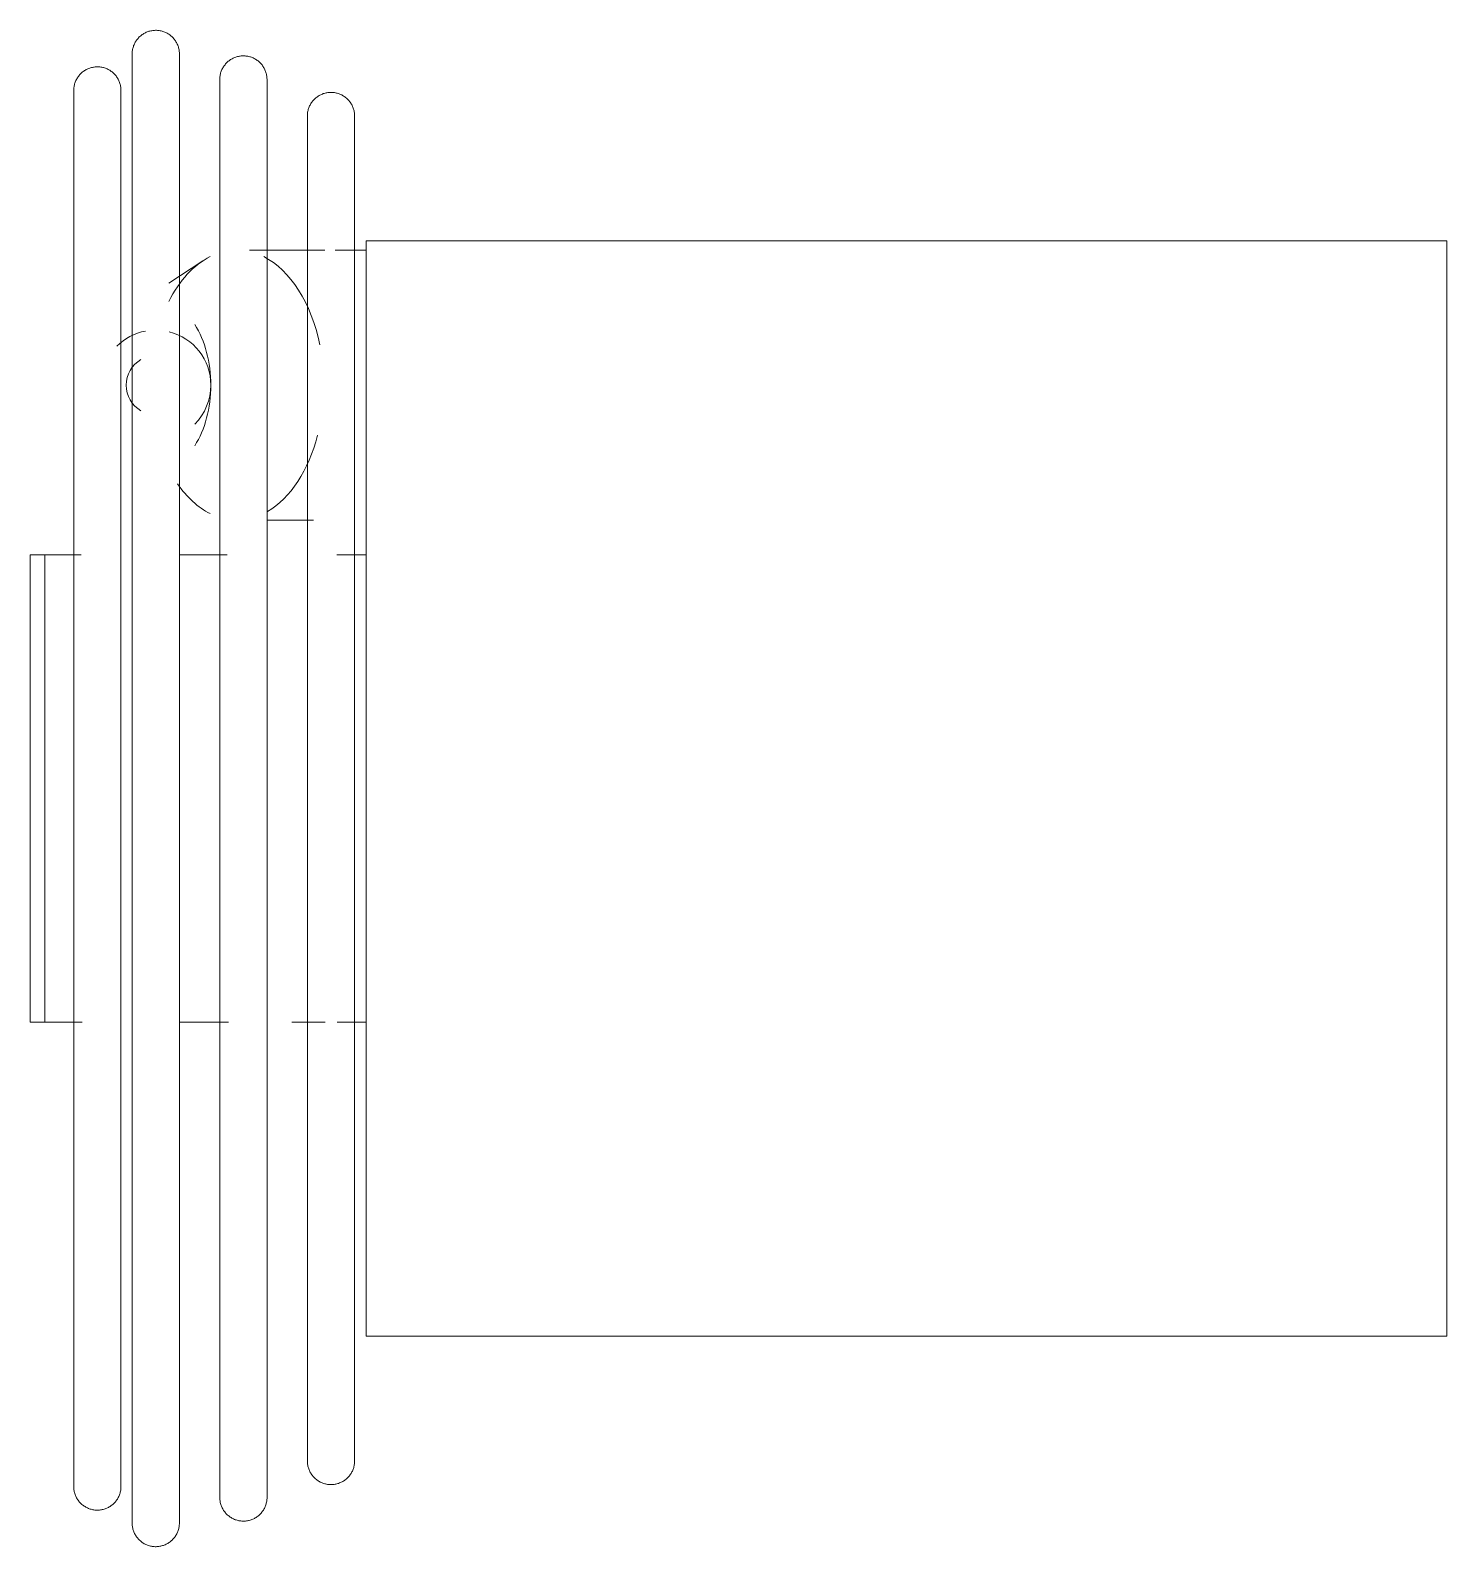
# Model space of a CAD drawing. Header units: millimetres. Extents: x -677815 to 476396, y -125373 to 39000.
# Drawn here: x 150972.8 to 151280.8, y 5023 to 5352.7 of the extents above; entities that cross this region are included whole.
import ezdxf

# ---------------------------------------------------------------- set-up
doc = ezdxf.new("R2010")
doc.units = ezdxf.units.MM
doc.layers.add('AM_BOR', color=4, linetype='Continuous', lineweight=25)
doc.layers.add('Xref building Toll$0$E-ELEC-EQPM', color=71, linetype='Continuous', lineweight=9)

# ---------------------------------------------------------------- blocks, each defined once
blk = doc.blocks.new('Xref building Toll$0$CST_ Charging Station - Forklift - Standard-V280-MASTER GROUND FLOOR')
at = {"layer": 'Xref building Toll$0$E-ELEC-EQPM'}
for p, q in [((-84.01, -48.65), (-84.01, -45.47)), ((17.59, -45.47), (-84.01, -45.47)), ((17.59, -45.47), (17.59, -48.65)), ((-84.01, -56.76), (-84.01, -48.65)), ((17.59, -48.65), (-84.01, -48.65)), ((17.59, -48.65), (17.59, -56.52)), ((81.5, -83), (76.62, -75.61)), ((-84.01, -88.54), (-84.01, -77.89)), ((17.59, -77.89), (17.59, -88.29)), ((63.71, -86.66), (68.43, -86.66)), ((83.84, -109.49), (83.84, -93.15)), ((25.11, -96.94), (25.11, -107.03)), ((-84.01, -109.59), (-84.01, -102.36)), ((83.84, -118.5), (83.84, -111.76)), ((-84.01, -118.5), (-84.01, -112.17)), ((17.59, -112.1), (17.59, -118.5)), ((-152.27, -118.5), (85.86, -118.5)), ((-152.27, -353.45), (-152.27, -118.5)), ((25.17, -115.99), (19.77, -115.99)), ((85.86, -118.5), (85.86, -353.45)), ((85.86, -353.45), (-152.27, -353.45))]:
    blk.add_line(p, q, dxfattribs=at)
at = {"layer": 'Xref building Toll$0$E-ELEC-EQPM', "flags": 128}
for points in [[(-184.95, -65.19), (-185.16, -65.19), (-185.36, -65.17), (-185.57, -65.15), (-185.77, -65.12), (-185.97, -65.09), (-186.17, -65.04), (-186.37, -64.99), (-186.57, -64.93), (-186.76, -64.86), (-186.95, -64.78), (-187.14, -64.7), (-187.33, -64.61), (-187.51, -64.51), (-187.68, -64.41), (-187.85, -64.29), (-188.02, -64.17), (-188.18, -64.05), (-188.34, -63.91), (-188.49, -63.78), (-188.64, -63.63), (-188.78, -63.48), (-188.91, -63.33), (-189.04, -63.16), (-189.16, -63), (-189.28, -62.83), (-189.38, -62.65), (-189.48, -62.47), (-189.58, -62.29), (-189.66, -62.1), (-189.74, -61.91), (-189.81, -61.72), (-189.87, -61.53), (-189.93, -61.33), (-189.98, -61.13), (-190.02, -60.93), (-190.05, -60.72), (-190.07, -60.52), (-190.08, -60.31), (-190.09, -60.11), (-190.09, -59.9), (-190.08, -59.7), (-190.06, -59.49), (-190.03, -59.29), (-190, -59.09), (-189.96, -58.89), (-189.91, -58.69), (-189.85, -58.49), (-189.78, -58.29), (-189.71, -58.1), (-189.62, -57.91), (-189.54, -57.73), (-189.44, -57.55), (-189.33, -57.37), (-189.22, -57.2), (-189.11, -57.03), (-188.98, -56.87), (-188.85, -56.71), (-188.71, -56.55), (-188.57, -56.41), (-188.42, -56.26), (-188.27, -56.13), (-188.11, -56), (-187.94, -55.88), (-187.78, -55.76), (-187.6, -55.65), (-187.42, -55.55), (-187.24, -55.45), (-187.06, -55.36), (-186.87, -55.28), (-186.67, -55.21), (-186.48, -55.15), (-186.28, -55.09), (-186.08, -55.04), (-185.88, -55), (-185.68, -54.97), (-185.47, -54.94), (-185.27, -54.92), (-185.06, -54.92), (-184.95, -54.91)], [(-184.95, -54.91), (-184.83, -54.91), (-184.47, -54.91), (-183.86, -54.91), (-183.01, -54.91), (-181.93, -54.91), (-180.6, -54.91), (-179.04, -54.91), (-177.25, -54.91), (-175.23, -54.91), (-172.97, -54.91), (-170.5, -54.91), (-167.8, -54.91), (-164.89, -54.91), (-161.77, -54.91), (-158.45, -54.91), (-154.92, -54.91), (-151.2, -54.91), (-147.29, -54.91), (-143.2, -54.91), (-138.93, -54.91), (-134.49, -54.91), (-129.89, -54.91), (-125.14, -54.91), (-120.24, -54.91), (-115.19, -54.91), (-110.02, -54.91), (-104.73, -54.91), (-99.32, -54.91), (-93.8, -54.91), (-88.19, -54.91), (-82.49, -54.91)], [(-33.21, -54.91), (-39.27, -54.91), (-45.33, -54.91), (-51.37, -54.91), (-57.38, -54.91), (-63.35, -54.91), (-69.28, -54.91), (-75.14, -54.91), (-80.94, -54.91), (-86.66, -54.91), (-92.3, -54.91), (-97.84, -54.91), (-103.28, -54.91), (-108.61, -54.91), (-113.81, -54.91), (-118.89, -54.91), (-123.83, -54.91), (-128.62, -54.91), (-133.27, -54.91), (-137.75, -54.91), (-142.06, -54.91), (-146.2, -54.91), (-150.16, -54.91), (-153.94, -54.91), (-157.52, -54.91), (-160.9, -54.91), (-164.07, -54.91), (-167.04, -54.91), (-169.79, -54.91), (-172.33, -54.91), (-174.64, -54.91), (-176.73, -54.91), (-178.58, -54.91), (-180.21, -54.91), (-181.59, -54.91), (-182.74, -54.91), (-183.66, -54.91), (-184.33, -54.91), (-184.76, -54.91), (-184.94, -54.91)], [(118.54, -54.91), (118.42, -54.91), (118.06, -54.91), (117.45, -54.91), (116.6, -54.91), (115.52, -54.91), (114.19, -54.91), (112.63, -54.91), (110.84, -54.91), (108.82, -54.91), (106.56, -54.91), (104.09, -54.91), (101.39, -54.91), (98.48, -54.91), (95.36, -54.91), (92.04, -54.91), (88.51, -54.91), (84.79, -54.91), (80.88, -54.91), (76.79, -54.91), (72.52, -54.91), (68.08, -54.91), (63.48, -54.91), (58.73, -54.91), (53.83, -54.91), (48.78, -54.91), (43.61, -54.91), (38.32, -54.91), (32.91, -54.91), (27.39, -54.91), (21.78, -54.91), (16.08, -54.91), (10.3, -54.91), (4.45, -54.91), (-1.45, -54.91), (-7.41, -54.91), (-13.41, -54.91), (-19.45, -54.91), (-25.5, -54.91), (-31.57, -54.91), (-33.21, -54.91)], [(20.25, -54.91), (25.89, -54.91), (31.43, -54.91), (36.87, -54.91), (42.2, -54.91), (47.4, -54.91), (52.48, -54.91), (57.42, -54.91), (62.21, -54.91), (66.85, -54.91), (71.34, -54.91), (75.65, -54.91), (79.79, -54.91), (83.75, -54.91), (87.53, -54.91), (91.11, -54.91), (94.49, -54.91), (97.66, -54.91), (100.63, -54.91), (103.38, -54.91), (105.92, -54.91), (108.23, -54.91), (110.32, -54.91), (112.17, -54.91), (113.8, -54.91), (115.18, -54.91), (116.33, -54.91), (117.25, -54.91), (117.92, -54.91), (118.35, -54.91), (118.53, -54.91)], [(118.54, -54.91), (118.75, -54.92), (118.95, -54.93), (119.16, -54.95), (119.36, -54.98), (119.56, -55.02), (119.76, -55.06), (119.96, -55.11), (120.16, -55.18), (120.35, -55.24), (120.54, -55.32), (120.73, -55.4), (120.91, -55.5), (121.1, -55.59), (121.27, -55.7), (121.44, -55.81), (121.61, -55.93), (121.77, -56.06), (121.93, -56.19), (122.08, -56.33), (122.23, -56.47), (122.37, -56.62), (122.5, -56.78), (122.63, -56.94), (122.75, -57.11), (122.87, -57.28), (122.97, -57.45), (123.07, -57.63), (123.17, -57.81), (123.25, -58), (123.33, -58.19), (123.4, -58.38), (123.46, -58.58), (123.52, -58.78), (123.57, -58.98), (123.61, -59.18), (123.64, -59.38), (123.66, -59.59), (123.67, -59.79), (123.68, -60), (123.68, -60.2), (123.67, -60.41), (123.65, -60.61), (123.62, -60.82), (123.59, -61.02), (123.55, -61.22), (123.5, -61.42), (123.44, -61.62), (123.37, -61.81), (123.3, -62), (123.21, -62.19), (123.12, -62.38), (123.03, -62.56), (122.92, -62.73), (122.81, -62.91), (122.7, -63.08), (122.57, -63.24), (122.44, -63.4), (122.3, -63.55), (122.16, -63.7), (122.01, -63.84), (121.86, -63.98), (121.7, -64.11), (121.53, -64.23), (121.36, -64.35), (121.19, -64.45), (121.01, -64.56), (120.83, -64.65), (120.64, -64.74), (120.46, -64.82), (120.26, -64.89), (120.07, -64.96), (119.87, -65.02), (119.67, -65.06), (119.47, -65.11), (119.27, -65.14), (119.06, -65.16), (118.86, -65.18), (118.65, -65.19), (118.54, -65.19)], [(-184.95, -65.19), (-184.83, -65.19), (-184.47, -65.19), (-183.86, -65.19), (-183.01, -65.19), (-181.93, -65.19), (-180.6, -65.19), (-179.04, -65.19), (-177.25, -65.19), (-175.23, -65.19), (-172.97, -65.19), (-170.5, -65.19), (-167.8, -65.19), (-164.89, -65.19), (-161.77, -65.19), (-158.45, -65.19), (-154.92, -65.19), (-151.2, -65.19), (-147.29, -65.19), (-143.2, -65.19), (-138.93, -65.19), (-134.49, -65.19), (-129.89, -65.19), (-125.14, -65.19), (-120.24, -65.19), (-115.19, -65.19), (-110.02, -65.19), (-104.73, -65.19), (-99.32, -65.19), (-93.8, -65.19), (-88.19, -65.19), (-82.49, -65.19), (-76.71, -65.19), (-70.87, -65.19), (-64.96, -65.19), (-59, -65.19), (-53, -65.19), (-46.96, -65.19), (-40.91, -65.19), (-34.84, -65.19), (-33.21, -65.19)], [(-86.66, -65.19), (-92.3, -65.19), (-97.84, -65.19), (-103.28, -65.19), (-108.61, -65.19), (-113.81, -65.19), (-118.89, -65.19), (-123.83, -65.19), (-128.62, -65.19), (-133.27, -65.19), (-137.75, -65.19), (-142.06, -65.19), (-146.2, -65.19), (-150.16, -65.19), (-153.94, -65.19), (-157.52, -65.19), (-160.9, -65.19), (-164.07, -65.19), (-167.04, -65.19), (-169.79, -65.19), (-172.33, -65.19), (-174.64, -65.19), (-176.73, -65.19), (-178.58, -65.19), (-180.21, -65.19), (-181.59, -65.19), (-182.74, -65.19), (-183.66, -65.19), (-184.33, -65.19), (-184.76, -65.19), (-184.94, -65.19)], [(-33.21, -65.19), (-27.14, -65.19), (-21.08, -65.19), (-15.04, -65.19), (-9.03, -65.19), (-3.06, -65.19), (2.87, -65.19), (8.73, -65.19), (14.53, -65.19), (20.25, -65.19), (25.89, -65.19), (31.43, -65.19), (36.87, -65.19), (42.2, -65.19), (47.4, -65.19), (52.48, -65.19), (57.42, -65.19), (62.21, -65.19), (66.85, -65.19), (71.34, -65.19), (75.65, -65.19), (79.79, -65.19), (83.75, -65.19), (87.53, -65.19), (91.11, -65.19), (94.49, -65.19), (97.66, -65.19), (100.63, -65.19), (103.38, -65.19), (105.92, -65.19), (108.23, -65.19), (110.32, -65.19), (112.17, -65.19), (113.8, -65.19), (115.18, -65.19), (116.33, -65.19), (117.25, -65.19), (117.92, -65.19), (118.35, -65.19), (118.53, -65.19)], [(38.32, -65.19), (32.91, -65.19), (27.39, -65.19), (21.78, -65.19), (16.08, -65.19)], [(118.54, -65.19), (118.42, -65.19), (118.06, -65.19), (117.45, -65.19), (116.6, -65.19), (115.52, -65.19), (114.19, -65.19), (112.63, -65.19), (110.84, -65.19), (108.82, -65.19), (106.56, -65.19), (104.09, -65.19), (101.39, -65.19), (98.48, -65.19), (95.36, -65.19), (92.04, -65.19), (88.51, -65.19), (84.79, -65.19), (80.88, -65.19), (76.79, -65.19), (72.52, -65.19)], [(-192.89, -77.89), (-193.1, -77.89), (-193.3, -77.87), (-193.51, -77.85), (-193.71, -77.82), (-193.91, -77.79), (-194.11, -77.74), (-194.31, -77.69), (-194.51, -77.63), (-194.7, -77.56), (-194.89, -77.48), (-195.08, -77.4), (-195.26, -77.31), (-195.44, -77.21), (-195.62, -77.11), (-195.79, -76.99), (-195.96, -76.87), (-196.12, -76.75), (-196.28, -76.61), (-196.43, -76.48), (-196.58, -76.33), (-196.72, -76.18), (-196.85, -76.03), (-196.98, -75.86), (-197.1, -75.7), (-197.21, -75.53), (-197.32, -75.35), (-197.42, -75.17), (-197.51, -74.99), (-197.6, -74.8), (-197.68, -74.61), (-197.75, -74.42), (-197.81, -74.23), (-197.87, -74.03), (-197.91, -73.83), (-197.95, -73.63), (-197.98, -73.42), (-198.01, -73.22), (-198.02, -73.01), (-198.03, -72.81), (-198.03, -72.6), (-198.02, -72.4), (-198, -72.19), (-197.97, -71.99), (-197.94, -71.79), (-197.89, -71.59), (-197.84, -71.39), (-197.78, -71.19), (-197.72, -70.99), (-197.64, -70.8), (-197.56, -70.61), (-197.47, -70.43), (-197.38, -70.25), (-197.27, -70.07), (-197.16, -69.9), (-197.04, -69.73), (-196.92, -69.57), (-196.79, -69.41), (-196.65, -69.25), (-196.51, -69.11), (-196.36, -68.96), (-196.21, -68.83), (-196.05, -68.7), (-195.88, -68.58), (-195.71, -68.46), (-195.54, -68.35), (-195.36, -68.25), (-195.18, -68.15), (-194.99, -68.06), (-194.8, -67.98), (-194.61, -67.91), (-194.42, -67.85), (-194.22, -67.79), (-194.02, -67.74), (-193.82, -67.7), (-193.62, -67.67), (-193.41, -67.64), (-193.21, -67.62), (-193, -67.62), (-192.89, -67.61)], [(-192.89, -67.61), (-192.76, -67.61), (-192.38, -67.61), (-191.74, -67.61), (-190.85, -67.61), (-189.71, -67.61), (-188.31, -67.61), (-186.67, -67.61), (-184.78, -67.61), (-182.65, -67.61), (-180.28, -67.61), (-177.68, -67.61), (-174.84, -67.61), (-171.78, -67.61), (-168.5, -67.61), (-165, -67.61), (-161.29, -67.61), (-157.37, -67.61), (-153.26, -67.61), (-148.95, -67.61), (-144.46, -67.61), (-139.79, -67.61), (-134.95, -67.61), (-129.95, -67.61), (-124.79, -67.61), (-119.48, -67.61), (-114.04, -67.61), (-108.47, -67.61), (-102.78, -67.61), (-96.97, -67.61), (-91.07, -67.61), (-85.07, -67.61)], [(-33.21, -67.61), (-39.59, -67.61), (-45.97, -67.61), (-52.32, -67.61), (-58.65, -67.61), (-64.93, -67.61), (-71.16, -67.61), (-77.33, -67.61), (-83.44, -67.61), (-89.46, -67.61), (-95.39, -67.61), (-101.22, -67.61), (-106.94, -67.61), (-112.55, -67.61), (-118.03, -67.61), (-123.37, -67.61), (-128.57, -67.61), (-133.61, -67.61), (-138.5, -67.61), (-143.22, -67.61), (-147.76, -67.61), (-152.11, -67.61), (-156.28, -67.61), (-160.25, -67.61), (-164.02, -67.61), (-167.58, -67.61), (-170.92, -67.61), (-174.04, -67.61), (-176.94, -67.61), (-179.6, -67.61), (-182.04, -67.61), (-184.23, -67.61), (-186.19, -67.61), (-187.89, -67.61), (-189.36, -67.61), (-190.57, -67.61), (-191.53, -67.61), (-192.23, -67.61), (-192.68, -67.61), (-192.88, -67.61)], [(126.48, -67.61), (126.35, -67.61), (125.97, -67.61), (125.33, -67.61), (124.44, -67.61), (123.3, -67.61), (121.9, -67.61), (120.26, -67.61), (118.37, -67.61), (116.24, -67.61), (113.87, -67.61), (111.27, -67.61), (108.43, -67.61), (105.37, -67.61), (102.09, -67.61), (98.59, -67.61), (94.88, -67.61), (90.96, -67.61), (86.85, -67.61), (82.54, -67.61), (78.05, -67.61), (73.38, -67.61), (68.54, -67.61), (63.54, -67.61), (58.38, -67.61), (53.07, -67.61), (47.63, -67.61), (42.06, -67.61), (36.37, -67.61), (30.56, -67.61), (24.66, -67.61), (18.66, -67.61), (12.58, -67.61), (6.42, -67.61), (0.21, -67.61), (-6.06, -67.61), (-12.38, -67.61), (-18.73, -67.61), (-25.1, -67.61), (-31.48, -67.61), (-33.21, -67.61)], [(23.05, -67.61), (28.98, -67.61), (34.81, -67.61)], [(72.09, -67.61), (76.81, -67.61), (81.35, -67.61), (85.7, -67.61), (89.87, -67.61), (93.84, -67.61), (97.61, -67.61), (101.17, -67.61), (104.51, -67.61), (107.63, -67.61), (110.53, -67.61), (113.19, -67.61), (115.63, -67.61), (117.82, -67.61), (119.78, -67.61), (121.48, -67.61), (122.95, -67.61), (124.16, -67.61), (125.12, -67.61), (125.82, -67.61), (126.27, -67.61), (126.47, -67.61)], [(126.48, -67.61), (126.69, -67.62), (126.89, -67.63), (127.1, -67.65), (127.3, -67.68), (127.5, -67.72), (127.7, -67.76), (127.9, -67.81), (128.1, -67.88), (128.29, -67.94), (128.48, -68.02), (128.67, -68.1), (128.85, -68.2), (129.03, -68.29), (129.21, -68.4), (129.38, -68.51), (129.55, -68.63), (129.71, -68.76), (129.87, -68.89), (130.02, -69.03), (130.17, -69.17), (130.31, -69.32), (130.44, -69.48), (130.57, -69.64), (130.69, -69.81), (130.8, -69.98), (130.91, -70.15), (131.01, -70.33), (131.1, -70.51), (131.19, -70.7), (131.27, -70.89), (131.34, -71.08), (131.4, -71.28), (131.46, -71.48), (131.5, -71.68), (131.54, -71.88), (131.57, -72.08), (131.6, -72.29), (131.61, -72.49), (131.62, -72.7), (131.62, -72.9), (131.61, -73.11), (131.59, -73.31), (131.56, -73.52), (131.53, -73.72), (131.48, -73.92), (131.43, -74.12), (131.37, -74.32), (131.31, -74.51), (131.23, -74.7), (131.15, -74.89), (131.06, -75.08), (130.97, -75.26), (130.86, -75.43), (130.75, -75.61), (130.63, -75.78), (130.51, -75.94), (130.38, -76.1), (130.24, -76.25), (130.1, -76.4), (129.95, -76.54), (129.8, -76.68), (129.64, -76.81), (129.47, -76.93), (129.3, -77.05), (129.13, -77.15), (128.95, -77.26), (128.77, -77.35), (128.58, -77.44), (128.39, -77.52), (128.2, -77.59), (128.01, -77.66), (127.81, -77.72), (127.61, -77.76), (127.41, -77.81), (127.21, -77.84), (127, -77.86), (126.8, -77.88), (126.59, -77.89), (126.48, -77.89)], [(-192.89, -77.89), (-192.76, -77.89), (-192.38, -77.89), (-191.74, -77.89), (-190.85, -77.89), (-189.71, -77.89), (-188.31, -77.89), (-186.67, -77.89), (-184.78, -77.89), (-182.65, -77.89), (-180.28, -77.89), (-177.68, -77.89), (-174.84, -77.89), (-171.78, -77.89), (-168.5, -77.89), (-165, -77.89), (-161.29, -77.89), (-157.37, -77.89), (-153.26, -77.89), (-148.95, -77.89), (-144.46, -77.89), (-139.79, -77.89), (-134.95, -77.89), (-129.95, -77.89), (-124.79, -77.89), (-119.48, -77.89), (-114.04, -77.89), (-108.47, -77.89), (-102.78, -77.89), (-96.97, -77.89), (-91.07, -77.89), (-85.07, -77.89), (-78.99, -77.89), (-72.83, -77.89), (-66.62, -77.89), (-60.35, -77.89), (-54.03, -77.89), (-47.68, -77.89), (-41.31, -77.89), (-34.93, -77.89), (-33.21, -77.89)], [(-89.46, -77.89), (-95.39, -77.89), (-101.22, -77.89), (-106.94, -77.89), (-112.55, -77.89), (-118.03, -77.89), (-123.37, -77.89), (-128.57, -77.89), (-133.61, -77.89), (-138.5, -77.89), (-143.22, -77.89), (-147.76, -77.89), (-152.11, -77.89), (-156.28, -77.89), (-160.25, -77.89), (-164.02, -77.89), (-167.58, -77.89), (-170.92, -77.89), (-174.04, -77.89), (-176.94, -77.89), (-179.6, -77.89), (-182.04, -77.89), (-184.23, -77.89), (-186.19, -77.89), (-187.89, -77.89), (-189.36, -77.89), (-190.57, -77.89), (-191.53, -77.89), (-192.23, -77.89), (-192.68, -77.89), (-192.88, -77.89)], [(-33.21, -77.89), (-26.82, -77.89), (-20.44, -77.89), (-14.09, -77.89), (-7.76, -77.89), (-1.48, -77.89), (4.75, -77.89), (10.92, -77.89), (17.03, -77.89), (23.05, -77.89), (28.98, -77.89), (34.81, -77.89), (40.53, -77.89), (46.14, -77.89), (51.62, -77.89), (56.96, -77.89), (62.16, -77.89), (67.2, -77.89), (72.09, -77.89), (76.81, -77.89), (81.35, -77.89), (85.7, -77.89), (89.87, -77.89), (93.84, -77.89), (97.61, -77.89), (101.17, -77.89), (104.51, -77.89), (107.63, -77.89), (110.53, -77.89), (113.19, -77.89), (115.63, -77.89), (117.82, -77.89), (119.78, -77.89), (121.48, -77.89), (122.95, -77.89), (124.16, -77.89), (125.12, -77.89), (125.82, -77.89), (126.27, -77.89), (126.47, -77.89)], [(36.37, -77.89), (30.56, -77.89), (24.66, -77.89), (18.66, -77.89)], [(126.48, -77.89), (126.35, -77.89), (125.97, -77.89), (125.33, -77.89), (124.44, -77.89), (123.3, -77.89), (121.9, -77.89), (120.26, -77.89), (118.37, -77.89), (116.24, -77.89), (113.87, -77.89), (111.27, -77.89), (108.43, -77.89), (105.37, -77.89), (102.09, -77.89), (98.59, -77.89), (94.88, -77.89), (90.96, -77.89), (86.85, -77.89), (82.54, -77.89), (78.05, -77.89), (73.38, -77.89)], [(-187.33, -96.94), (-187.54, -96.94), (-187.74, -96.92), (-187.95, -96.9), (-188.15, -96.87), (-188.35, -96.84), (-188.56, -96.79), (-188.75, -96.74), (-188.95, -96.68), (-189.14, -96.61), (-189.33, -96.53), (-189.52, -96.45), (-189.71, -96.36), (-189.89, -96.26), (-190.06, -96.16), (-190.23, -96.04), (-190.4, -95.92), (-190.56, -95.8), (-190.72, -95.66), (-190.87, -95.53), (-191.02, -95.38), (-191.16, -95.23), (-191.29, -95.08), (-191.42, -94.91), (-191.54, -94.75), (-191.66, -94.58), (-191.76, -94.4), (-191.87, -94.22), (-191.96, -94.04), (-192.04, -93.85), (-192.12, -93.66), (-192.19, -93.47), (-192.26, -93.28), (-192.31, -93.08), (-192.36, -92.88), (-192.4, -92.68), (-192.43, -92.47), (-192.45, -92.27), (-192.46, -92.06), (-192.47, -91.86), (-192.47, -91.65), (-192.46, -91.45), (-192.44, -91.24), (-192.41, -91.04), (-192.38, -90.84), (-192.34, -90.64), (-192.29, -90.44), (-192.23, -90.24), (-192.16, -90.04), (-192.09, -89.85), (-192.01, -89.66), (-191.92, -89.48), (-191.82, -89.3), (-191.72, -89.12), (-191.61, -88.95), (-191.49, -88.78), (-191.36, -88.62), (-191.23, -88.46), (-191.1, -88.3), (-190.95, -88.16), (-190.8, -88.01), (-190.65, -87.88), (-190.49, -87.75), (-190.33, -87.63), (-190.16, -87.51), (-189.98, -87.4), (-189.8, -87.3), (-189.62, -87.2), (-189.44, -87.11), (-189.25, -87.03), (-189.05, -86.96), (-188.86, -86.9), (-188.66, -86.84), (-188.46, -86.79), (-188.26, -86.75), (-188.06, -86.72), (-187.85, -86.69), (-187.65, -86.67), (-187.44, -86.67), (-187.33, -86.66)], [(-187.33, -86.66), (-187.21, -86.66), (-186.84, -86.66), (-186.23, -86.66), (-185.37, -86.66), (-184.26, -86.66), (-182.92, -86.66), (-181.33, -86.66), (-179.51, -86.66), (-177.45, -86.66), (-175.17, -86.66), (-172.65, -86.66), (-169.92, -86.66), (-166.96, -86.66), (-163.79, -86.66), (-160.41, -86.66), (-156.83, -86.66), (-153.05, -86.66), (-149.08, -86.66), (-144.92, -86.66), (-140.59, -86.66), (-136.08, -86.66), (-131.41, -86.66), (-126.58, -86.66), (-121.6, -86.66), (-116.48, -86.66), (-111.23, -86.66), (-105.85, -86.66), (-100.36, -86.66), (-94.75, -86.66), (-89.05, -86.66), (-83.27, -86.66)], [(-33.21, -86.66), (-39.37, -86.66), (-45.52, -86.66), (-51.66, -86.66), (-57.76, -86.66), (-63.83, -86.66), (-69.84, -86.66), (-75.8, -86.66), (-81.69, -86.66), (-87.5, -86.66), (-93.23, -86.66), (-98.85, -86.66), (-104.38, -86.66), (-109.79, -86.66), (-115.08, -86.66), (-120.23, -86.66), (-125.25, -86.66), (-130.12, -86.66), (-134.84, -86.66), (-139.39, -86.66), (-143.77, -86.66), (-147.98, -86.66), (-152, -86.66), (-155.83, -86.66), (-159.47, -86.66), (-162.9, -86.66), (-166.13, -86.66), (-169.14, -86.66), (-171.94, -86.66), (-174.51, -86.66), (-176.86, -86.66), (-178.98, -86.66), (-180.86, -86.66), (-182.51, -86.66), (-183.92, -86.66), (-185.09, -86.66), (-186.02, -86.66), (-186.7, -86.66), (-187.14, -86.66), (-187.32, -86.66)], [(120.92, -86.66), (120.8, -86.66), (120.43, -86.66), (119.82, -86.66), (118.96, -86.66), (117.85, -86.66), (116.51, -86.66), (114.92, -86.66), (113.1, -86.66), (111.04, -86.66), (108.76, -86.66), (106.24, -86.66), (103.51, -86.66), (100.55, -86.66), (97.38, -86.66), (94, -86.66), (90.42, -86.66), (86.64, -86.66), (82.67, -86.66), (78.51, -86.66), (74.18, -86.66), (69.67, -86.66), (65, -86.66), (60.17, -86.66), (55.19, -86.66), (50.07, -86.66), (44.82, -86.66), (39.44, -86.66), (33.95, -86.66), (28.34, -86.66), (22.64, -86.66), (16.86, -86.66), (10.99, -86.66), (5.05, -86.66), (-0.96, -86.66), (-7.01, -86.66), (-13.1, -86.66), (-19.23, -86.66), (-25.38, -86.66), (-31.54, -86.66), (-33.21, -86.66)], [(15.28, -86.66), (21.09, -86.66), (26.82, -86.66), (32.44, -86.66)], [(77.36, -86.66), (81.57, -86.66), (85.59, -86.66), (89.42, -86.66), (93.06, -86.66), (96.49, -86.66), (99.72, -86.66), (102.73, -86.66), (105.53, -86.66), (108.1, -86.66), (110.45, -86.66), (112.57, -86.66), (114.45, -86.66), (116.1, -86.66), (117.51, -86.66), (118.68, -86.66), (119.61, -86.66), (120.29, -86.66), (120.72, -86.66), (120.91, -86.66)], [(120.92, -86.66), (121.13, -86.67), (121.33, -86.68), (121.54, -86.7), (121.74, -86.73), (121.94, -86.77), (122.14, -86.81), (122.34, -86.86), (122.54, -86.93), (122.73, -86.99), (122.92, -87.07), (123.11, -87.15), (123.3, -87.25), (123.48, -87.34), (123.65, -87.45), (123.82, -87.56), (123.99, -87.68), (124.15, -87.81), (124.31, -87.94), (124.46, -88.08), (124.61, -88.22), (124.75, -88.37), (124.88, -88.53), (125.01, -88.69), (125.13, -88.86), (125.25, -89.03), (125.35, -89.2), (125.45, -89.38), (125.55, -89.56), (125.63, -89.75), (125.71, -89.94), (125.78, -90.13), (125.85, -90.33), (125.9, -90.53), (125.95, -90.73), (125.99, -90.93), (126.02, -91.13), (126.04, -91.34), (126.05, -91.54), (126.06, -91.75), (126.06, -91.95), (126.05, -92.16), (126.03, -92.36), (126, -92.57), (125.97, -92.77), (125.93, -92.97), (125.88, -93.17), (125.82, -93.37), (125.75, -93.56), (125.68, -93.75), (125.6, -93.94), (125.51, -94.13), (125.41, -94.31), (125.31, -94.48), (125.2, -94.66), (125.08, -94.83), (124.95, -94.99), (124.82, -95.15), (124.69, -95.3), (124.54, -95.45), (124.39, -95.59), (124.24, -95.73), (124.08, -95.86), (123.92, -95.98), (123.75, -96.1), (123.57, -96.2), (123.39, -96.31), (123.21, -96.4), (123.03, -96.49), (122.84, -96.57), (122.64, -96.64), (122.45, -96.71), (122.25, -96.77), (122.05, -96.81), (121.85, -96.86), (121.65, -96.89), (121.44, -96.91), (121.24, -96.93), (121.03, -96.94), (120.92, -96.94)], [(-187.33, -96.94), (-187.21, -96.94), (-186.84, -96.94), (-186.23, -96.94), (-185.37, -96.94), (-184.26, -96.94), (-182.92, -96.94), (-181.33, -96.94), (-179.51, -96.94), (-177.45, -96.94), (-175.17, -96.94), (-172.65, -96.94), (-169.92, -96.94), (-166.96, -96.94), (-163.79, -96.94), (-160.41, -96.94), (-156.83, -96.94), (-153.05, -96.94), (-149.08, -96.94), (-144.92, -96.94), (-140.59, -96.94), (-136.08, -96.94), (-131.41, -96.94), (-126.58, -96.94), (-121.6, -96.94), (-116.48, -96.94), (-111.23, -96.94), (-105.85, -96.94), (-100.36, -96.94), (-94.75, -96.94), (-89.05, -96.94), (-83.27, -96.94), (-77.4, -96.94), (-71.46, -96.94), (-65.45, -96.94), (-59.4, -96.94), (-53.31, -96.94), (-47.18, -96.94), (-41.03, -96.94), (-34.87, -96.94), (-33.21, -96.94)], [(-81.69, -96.94), (-87.5, -96.94), (-93.23, -96.94), (-98.85, -96.94), (-104.38, -96.94), (-109.79, -96.94), (-115.08, -96.94), (-120.23, -96.94), (-125.25, -96.94), (-130.12, -96.94), (-134.84, -96.94), (-139.39, -96.94), (-143.77, -96.94), (-147.98, -96.94), (-152, -96.94), (-155.83, -96.94), (-159.47, -96.94), (-162.9, -96.94), (-166.13, -96.94), (-169.14, -96.94), (-171.94, -96.94), (-174.51, -96.94), (-176.86, -96.94), (-178.98, -96.94), (-180.86, -96.94), (-182.51, -96.94), (-183.92, -96.94), (-185.09, -96.94), (-186.02, -96.94), (-186.7, -96.94), (-187.14, -96.94), (-187.32, -96.94)], [(-33.21, -96.94), (-27.04, -96.94), (-20.89, -96.94), (-14.75, -96.94), (-8.65, -96.94), (-2.58, -96.94), (3.43, -96.94), (9.39, -96.94), (15.28, -96.94), (21.09, -96.94), (26.82, -96.94), (32.44, -96.94), (37.97, -96.94), (43.38, -96.94), (48.67, -96.94), (53.82, -96.94), (58.84, -96.94), (63.71, -96.94), (68.43, -96.94), (72.98, -96.94), (77.36, -96.94), (81.57, -96.94), (85.59, -96.94), (89.42, -96.94), (93.06, -96.94), (96.49, -96.94), (99.72, -96.94), (102.73, -96.94), (105.53, -96.94), (108.1, -96.94), (110.45, -96.94), (112.57, -96.94), (114.45, -96.94), (116.1, -96.94), (117.51, -96.94), (118.68, -96.94), (119.61, -96.94), (120.29, -96.94), (120.72, -96.94), (120.91, -96.94)], [(28.34, -96.94), (22.64, -96.94), (16.86, -96.94)], [(120.92, -96.94), (120.8, -96.94), (120.43, -96.94), (119.82, -96.94), (118.96, -96.94), (117.85, -96.94), (116.51, -96.94), (114.92, -96.94), (113.1, -96.94), (111.04, -96.94), (108.76, -96.94), (106.24, -96.94), (103.51, -96.94), (100.55, -96.94), (97.38, -96.94), (94, -96.94), (90.42, -96.94), (86.64, -96.94), (82.67, -96.94), (78.51, -96.94)], [(-179.4, -115.99), (-179.6, -115.99), (-179.81, -115.97), (-180.01, -115.95), (-180.21, -115.92), (-180.42, -115.89), (-180.62, -115.84), (-180.82, -115.79), (-181.01, -115.73), (-181.21, -115.66), (-181.4, -115.58), (-181.58, -115.5), (-181.77, -115.41), (-181.95, -115.31), (-182.13, -115.21), (-182.3, -115.09), (-182.46, -114.97), (-182.63, -114.85), (-182.78, -114.71), (-182.94, -114.58), (-183.08, -114.43), (-183.22, -114.28), (-183.36, -114.13), (-183.48, -113.96), (-183.61, -113.8), (-183.72, -113.63), (-183.83, -113.45), (-183.93, -113.27), (-184.02, -113.09), (-184.11, -112.9), (-184.18, -112.71), (-184.26, -112.52), (-184.32, -112.33), (-184.37, -112.13), (-184.42, -111.93), (-184.46, -111.73), (-184.49, -111.52), (-184.51, -111.32), (-184.53, -111.11), (-184.53, -110.91), (-184.53, -110.7), (-184.52, -110.5), (-184.5, -110.29), (-184.48, -110.09), (-184.44, -109.89), (-184.4, -109.69), (-184.35, -109.49), (-184.29, -109.29), (-184.22, -109.09), (-184.15, -108.9), (-184.07, -108.71), (-183.98, -108.53), (-183.88, -108.35), (-183.78, -108.17), (-183.67, -108), (-183.55, -107.83), (-183.43, -107.67), (-183.3, -107.51), (-183.16, -107.35), (-183.02, -107.21), (-182.87, -107.06), (-182.71, -106.93), (-182.55, -106.8), (-182.39, -106.68), (-182.22, -106.56), (-182.04, -106.45), (-181.87, -106.35), (-181.68, -106.25), (-181.5, -106.16), (-181.31, -106.08), (-181.12, -106.01), (-180.92, -105.95), (-180.73, -105.89), (-180.53, -105.84), (-180.32, -105.8), (-180.12, -105.77), (-179.92, -105.74), (-179.71, -105.72), (-179.51, -105.72), (-179.4, -105.71)], [(-179.4, -105.71), (-179.28, -105.71), (-178.93, -105.71), (-178.35, -105.71), (-177.53, -105.71), (-176.48, -105.71), (-175.21, -105.71), (-173.7, -105.71), (-171.98, -105.71), (-170.03, -105.71), (-167.86, -105.71), (-165.47, -105.71), (-162.88, -105.71), (-160.07, -105.71), (-157.07, -105.71), (-153.86, -105.71), (-150.46, -105.71), (-146.88, -105.71), (-143.11, -105.71), (-139.17, -105.71), (-135.06, -105.71), (-130.78, -105.71), (-126.35, -105.71), (-121.77, -105.71), (-117.05, -105.71), (-112.19, -105.71), (-107.21, -105.71), (-102.11, -105.71), (-96.9, -105.71), (-91.59, -105.71), (-86.18, -105.71)], [(-33.21, -105.71), (-39.05, -105.71), (-44.89, -105.71), (-50.71, -105.71), (-56.5, -105.71), (-62.25, -105.71), (-67.96, -105.71), (-73.61, -105.71), (-79.19, -105.71), (-84.7, -105.71), (-90.13, -105.71), (-95.47, -105.71), (-100.71, -105.71), (-105.84, -105.71), (-110.86, -105.71), (-115.75, -105.71), (-120.51, -105.71), (-125.13, -105.71), (-129.6, -105.71), (-133.92, -105.71), (-138.08, -105.71), (-142.07, -105.71), (-145.88, -105.71), (-149.52, -105.71), (-152.96, -105.71), (-156.22, -105.71), (-159.28, -105.71), (-162.14, -105.71), (-164.79, -105.71), (-167.23, -105.71), (-169.46, -105.71), (-171.47, -105.71), (-173.26, -105.71), (-174.82, -105.71), (-176.16, -105.71), (-177.27, -105.71), (-178.15, -105.71), (-178.79, -105.71), (-179.21, -105.71), (-179.39, -105.71)], [(112.99, -105.71), (112.87, -105.71), (112.52, -105.71), (111.93, -105.71), (111.12, -105.71), (110.07, -105.71), (108.8, -105.71), (107.29, -105.71), (105.56, -105.71), (103.61, -105.71), (101.45, -105.71), (99.06, -105.71), (96.47, -105.71), (93.66, -105.71), (90.66, -105.71), (87.45, -105.71), (84.05, -105.71), (80.47, -105.71), (76.7, -105.71), (72.76, -105.71), (68.65, -105.71), (64.37, -105.71), (59.94, -105.71), (55.36, -105.71), (50.64, -105.71), (45.78, -105.71), (40.8, -105.71), (35.7, -105.71), (30.49, -105.71), (25.17, -105.71), (19.77, -105.71), (14.28, -105.71), (8.71, -105.71), (3.08, -105.71), (-2.62, -105.71), (-8.36, -105.71), (-14.14, -105.71), (-19.95, -105.71), (-25.78, -105.71), (-31.63, -105.71), (-33.21, -105.71)], [(18.29, -105.71), (23.72, -105.71), (29.06, -105.71)], [(71.67, -105.71), (75.66, -105.71), (79.47, -105.71), (83.1, -105.71), (86.55, -105.71), (89.81, -105.71), (92.87, -105.71), (95.73, -105.71), (98.38, -105.71), (100.82, -105.71), (103.05, -105.71), (105.06, -105.71), (106.85, -105.71), (108.41, -105.71), (109.75, -105.71), (110.86, -105.71), (111.74, -105.71), (112.38, -105.71), (112.8, -105.71), (112.98, -105.71)], [(112.99, -105.71), (113.19, -105.72), (113.4, -105.73), (113.6, -105.75), (113.8, -105.78), (114.01, -105.82), (114.21, -105.86), (114.41, -105.91), (114.6, -105.98), (114.8, -106.04), (114.99, -106.12), (115.17, -106.2), (115.36, -106.3), (115.54, -106.39), (115.72, -106.5), (115.89, -106.61), (116.05, -106.73), (116.22, -106.86), (116.37, -106.99), (116.53, -107.13), (116.67, -107.27), (116.81, -107.42), (116.95, -107.58), (117.07, -107.74), (117.19, -107.91), (117.31, -108.08), (117.42, -108.25), (117.52, -108.43), (117.61, -108.61), (117.7, -108.8), (117.77, -108.99), (117.85, -109.18), (117.91, -109.38), (117.96, -109.58), (118.01, -109.78), (118.05, -109.98), (118.08, -110.18), (118.1, -110.39), (118.12, -110.59), (118.12, -110.8), (118.12, -111), (118.11, -111.21), (118.09, -111.41), (118.07, -111.62), (118.03, -111.82), (117.99, -112.02), (117.94, -112.22), (117.88, -112.42), (117.81, -112.61), (117.74, -112.8), (117.66, -112.99), (117.57, -113.18), (117.47, -113.36), (117.37, -113.53), (117.26, -113.71), (117.14, -113.88), (117.02, -114.04), (116.89, -114.2), (116.75, -114.35), (116.61, -114.5), (116.46, -114.64), (116.3, -114.78), (116.14, -114.91), (115.98, -115.03), (115.81, -115.15), (115.63, -115.25), (115.46, -115.36), (115.27, -115.45), (115.09, -115.54), (114.9, -115.62), (114.71, -115.69), (114.51, -115.76), (114.31, -115.82), (114.12, -115.86), (113.91, -115.91), (113.71, -115.94), (113.51, -115.96), (113.3, -115.98), (113.1, -115.99), (112.99, -115.99)], [(-179.4, -115.99), (-179.28, -115.99), (-178.93, -115.99), (-178.35, -115.99), (-177.53, -115.99), (-176.48, -115.99), (-175.21, -115.99), (-173.7, -115.99), (-171.98, -115.99), (-170.03, -115.99), (-167.86, -115.99), (-165.47, -115.99), (-162.88, -115.99), (-160.07, -115.99), (-157.07, -115.99), (-153.86, -115.99), (-150.46, -115.99), (-146.88, -115.99), (-143.11, -115.99), (-139.17, -115.99), (-135.06, -115.99), (-130.78, -115.99), (-126.35, -115.99), (-121.77, -115.99), (-117.05, -115.99), (-112.19, -115.99), (-107.21, -115.99), (-102.11, -115.99), (-96.9, -115.99), (-91.59, -115.99), (-86.18, -115.99), (-80.69, -115.99), (-75.12, -115.99), (-69.49, -115.99), (-63.79, -115.99), (-58.05, -115.99), (-52.27, -115.99), (-46.46, -115.99), (-40.63, -115.99), (-34.78, -115.99), (-33.21, -115.99)], [(-84.7, -115.99), (-90.13, -115.99), (-95.47, -115.99), (-100.71, -115.99), (-105.84, -115.99), (-110.86, -115.99), (-115.75, -115.99), (-120.51, -115.99), (-125.13, -115.99), (-129.6, -115.99), (-133.92, -115.99), (-138.08, -115.99), (-142.07, -115.99), (-145.88, -115.99), (-149.52, -115.99), (-152.96, -115.99), (-156.22, -115.99), (-159.28, -115.99), (-162.14, -115.99), (-164.79, -115.99), (-167.23, -115.99), (-169.46, -115.99), (-171.47, -115.99), (-173.26, -115.99), (-174.82, -115.99), (-176.16, -115.99), (-177.27, -115.99), (-178.15, -115.99), (-178.79, -115.99), (-179.21, -115.99), (-179.39, -115.99)], [(-33.21, -115.99), (-27.36, -115.99), (-21.52, -115.99), (-15.7, -115.99), (-9.91, -115.99), (-4.16, -115.99), (1.54, -115.99), (7.2, -115.99), (12.78, -115.99), (18.29, -115.99), (23.72, -115.99), (29.06, -115.99), (34.3, -115.99), (39.43, -115.99), (44.45, -115.99), (49.34, -115.99), (54.1, -115.99), (58.72, -115.99), (63.19, -115.99), (67.51, -115.99), (71.67, -115.99), (75.66, -115.99), (79.47, -115.99), (83.1, -115.99), (86.55, -115.99), (89.81, -115.99), (92.87, -115.99), (95.73, -115.99), (98.38, -115.99), (100.82, -115.99), (103.05, -115.99), (105.06, -115.99), (106.85, -115.99), (108.41, -115.99), (109.75, -115.99), (110.86, -115.99), (111.74, -115.99), (112.38, -115.99), (112.8, -115.99), (112.98, -115.99)], [(112.99, -115.99), (112.87, -115.99), (112.52, -115.99), (111.93, -115.99), (111.12, -115.99), (110.07, -115.99), (108.8, -115.99), (107.29, -115.99), (105.56, -115.99), (103.61, -115.99), (101.45, -115.99), (99.06, -115.99), (96.47, -115.99), (93.66, -115.99), (90.66, -115.99), (87.45, -115.99), (84.05, -115.99), (80.47, -115.99), (76.7, -115.99), (72.76, -115.99), (68.65, -115.99)]]:
    blk.add_lwpolyline(points, dxfattribs=at)
at = {"layer": 'Xref building Toll$0$E-ELEC-EQPM'}
for radius, start, end in [(11.98, 10.8151, 45), (6.44, 90, 150), (6.44, 30, 90), (11.98, 270, 345.9518), (11.98, 225, 270)]:
    blk.add_arc((54.48, -72.75), radius, start, end, dxfattribs=at)
for centre, major_axis, start_param, end_param in [((54.48, -90.39), (29.37, 0), 0.314159, 0.901827), ((54.48, -90.39), (29.37, 0), 2.38929, 2.827433), ((54.48, -72.75), (18.63, 0), 3.926991, 4.712389), ((54.48, -72.75), (-18.63, 0), 1.570796, 2.356194), ((54.48, -90.39), (29.37, 0), 3.503672, 4.331805), ((54.48, -90.39), (29.37, 0), 5.015044, 5.969026)]:
    blk.add_ellipse(centre, major_axis=major_axis, ratio=0.642788, start_param=start_param, end_param=end_param, dxfattribs=at)
blk = doc.blocks.new('Xref building Toll$0$building block 28092016')
at = {"layer": 'Xref building Toll$0$E-ELEC-EQPM', "rotation": 90}
blk.add_blockref('Xref building Toll$0$CST_ Charging Station - Forklift - Standard-V280-MASTER GROUND FLOOR', (873477.01, -666278.42), dxfattribs=at)
blk = doc.blocks.new('Xref building Toll')
blk.add_blockref('Xref building Toll$0$building block 28092016', (-722549.64, 671499.46))

msp = doc.modelspace()

# ---------------------------------------------------------------- block references
at = {"layer": 'AM_BOR'}
msp.add_blockref('Xref building Toll', (0, 0), dxfattribs=at)

doc.saveas('drawing.dxf')
